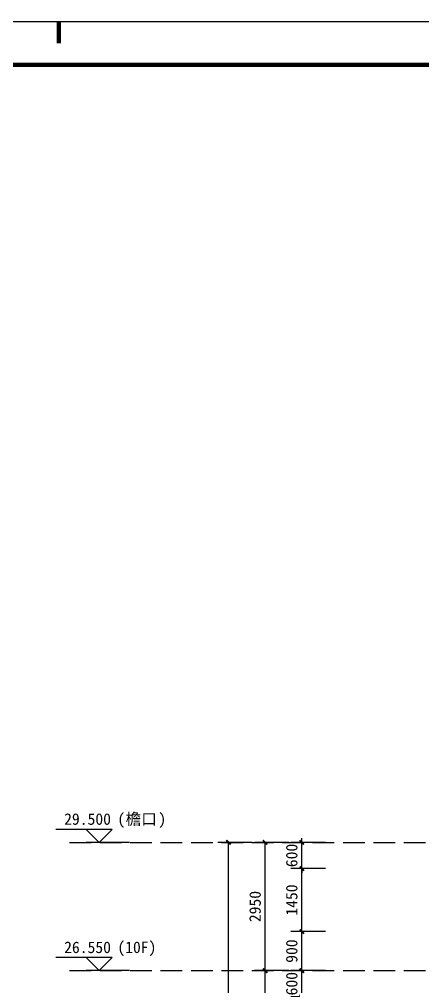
# Model space of a CAD drawing. Extents: x 646072 to 1012572, y -46617 to 16093.
# Drawn here: x 875464 to 884751, y -9370 to 12883 of the extents above; entities that cross this region are included whole.
import ezdxf

# ---------------------------------------------------------------- set-up
doc = ezdxf.new("R2010")
doc.units = 0
doc.header["$LTSCALE"] = 1000
doc.header["$MEASUREMENT"] = 0
for name, pattern in [('3#楼-HZS$0$3#楼-HZS$0$__DASH', [0.35, 0.25, -0.1]), ('3#楼-HZS$0$DOTE', [2.4200000000000004, 2, -0.2, 0.02, -0.2]), ('DASH', [0.35, 0.25, -0.1])]:
    doc.linetypes.add(name, pattern=pattern)
doc.layers.get('Defpoints').update_dxf_attribs({"color": 4, "linetype": 'DASH'})
for name, color, linetype in [('3#楼-HZS$0$3#楼-HZS$0$DIM_ELEV', 3, 'Continuous'), ('3#楼-HZS$0$3#楼-HZS$0$DOTE', 1, '3#楼-HZS$0$DOTE'), ('3#楼-HZS$0$3#楼-HZS$0$PUB_DIM', 3, 'Continuous'), ('3#楼-HZS$0$3#楼-HZS$0$PUB_TEXT', 7, 'Continuous'), ('A1-无手签$0$A-ANNO-TTLB', 7, 'Continuous')]:
    doc.layers.add(name, color=color, linetype=linetype)
doc.styles.add('3#楼-HZS$0$3#楼-HZS$0$_TCH_DIM', font='')
doc.styles.add('3#楼-HZS$0$3#楼-HZS$0$_TCH_DIM_T3', font='')
doc.styles.get('3#楼-HZS$0$3#楼-HZS$0$_TCH_DIM').set_extended_font_data('SimSun')
doc.styles.get('3#楼-HZS$0$3#楼-HZS$0$_TCH_DIM_T3').set_extended_font_data('SimSun')
doc.dimstyles.new('3#楼-HZS$0$3#楼-HZS$0$_TCH_ARCH&&100', dxfattribs={"dimtxt": 264.3459915611814, "dimasz": 100, "dimexe": 250, "dimexo": 300, "dimgap": 100, "dimtad": 1, "dimdec": 0, "dimzin": 0, "dimdsep": 46, "dimtxsty": '3#楼-HZS$0$3#楼-HZS$0$_TCH_DIM_T3', "dimblk": '3#楼-HZS$0$3#楼-HZS$0$_ArchTick', "dimcen": 0.09, "dimclrt": 7, "dimazin": 2, "dimtfac": 1, "dimtdec": 0, "dimtix": 1, "dimtmove": 2, "dimatfit": 3, "dimfxl": 100, "dimtolj": 1, "dimtzin": 0, "dimarcsym": 0})

# ---------------------------------------------------------------- blocks, each defined once
blk = doc.blocks.new('3#楼-HZS$0$3#楼-HZS$0$_ArchTick')
at = {"color": 0, "linetype": 'ByBlock', "const_width": 0.4}
blk.add_lwpolyline([(-0.5, -0.5), (0.5, 0.5)], dxfattribs=at)
blk = doc.blocks.new('*D758')
at = {"layer": '3#楼-HZS$0$3#楼-HZS$0$PUB_DIM', "color": 0, "lineweight": -2, "transparency": 16777216}
for p, q in [((881968.6388923905, -6051.78916667891), (881968.6388923905, -5951.78916667891)), ((882512.3204870594, -6051.78916667891), (881718.6388923905, -6051.78916667891)), ((881968.6388923905, -6651.78916667903), (881968.6388923905, -6051.78916667891)), ((882512.3204870594, -6651.78916667903), (881718.6388923905, -6651.78916667903)), ((881968.6388923905, -6651.78916667903), (881968.6388923905, -6751.78916667903))]:
    blk.add_line(p, q, dxfattribs=at)
at = {"layer": 'Defpoints', "color": 0, "transparency": 16777216}
for p in [(881968.6388923905, -6051.78916667891), (882812.3204870594, -6051.789166678909), (882812.3204870594, -6651.789166679029)]:
    blk.add_point(p, dxfattribs=at)
at = {"layer": '3#楼-HZS$0$3#楼-HZS$0$PUB_DIM', "color": 0, "lineweight": -2, "transparency": 16777216, "xscale": 100, "yscale": 100, "zscale": 100}
for p, rotation in [((881968.6388923905, -6051.78916667891), 270), ((881968.6388923905, -6651.78916667903), 90)]:
    blk.add_blockref('3#楼-HZS$0$3#楼-HZS$0$_ArchTick', p, dxfattribs=dict(at, rotation=rotation))
at = {"layer": '3#楼-HZS$0$3#楼-HZS$0$PUB_DIM', "color": 7, "transparency": 16777216, "insert": (881736.4658966097, -6351.789166679217), "char_height": 264.3459915611814, "attachment_point": 5, "rotation": 90, "style": '3#楼-HZS$0$3#楼-HZS$0$_TCH_DIM_T3'}
blk.add_mtext('\\A1;600', dxfattribs=at)
blk = doc.blocks.new('*D762')
at = {"layer": '3#楼-HZS$0$3#楼-HZS$0$PUB_DIM', "color": 0, "lineweight": -2, "transparency": 16777216}
for p, q in [((882512.3204870594, -6651.78916667903), (881718.6388923905, -6651.78916667903)), ((881968.6388923905, -8101.789166666894), (881968.6388923905, -6651.78916667903)), ((882512.3204870594, -8101.789166666894), (881718.6388923905, -8101.789166666894))]:
    blk.add_line(p, q, dxfattribs=at)
at = {"layer": 'Defpoints', "color": 0, "transparency": 16777216}
for p in [(881968.6388923905, -6651.78916667903), (882812.3204870594, -6651.789166679029), (882812.3204870594, -8101.789166666893)]:
    blk.add_point(p, dxfattribs=at)
at = {"layer": '3#楼-HZS$0$3#楼-HZS$0$PUB_DIM', "color": 0, "lineweight": -2, "transparency": 16777216, "xscale": 100, "yscale": 100, "zscale": 100}
for p, rotation in [((881968.6388923905, -6651.78916667903), 90), ((881968.6388923905, -8101.789166666894), 270)]:
    blk.add_blockref('3#楼-HZS$0$3#楼-HZS$0$_ArchTick', p, dxfattribs=dict(at, rotation=rotation))
at = {"layer": '3#楼-HZS$0$3#楼-HZS$0$PUB_DIM', "color": 7, "transparency": 16777216, "insert": (881736.4658966097, -7376.789166673209), "char_height": 264.3459915611814, "attachment_point": 5, "rotation": 90, "style": '3#楼-HZS$0$3#楼-HZS$0$_TCH_DIM_T3'}
blk.add_mtext('\\A1;1450', dxfattribs=at)
blk = doc.blocks.new('*D763')
at = {"layer": '3#楼-HZS$0$3#楼-HZS$0$PUB_DIM', "color": 0, "lineweight": -2, "transparency": 16777216}
for p, q in [((882512.3204870594, -8101.789166666894), (881718.6388923905, -8101.789166666894)), ((881968.6388923905, -9001.789166678911), (881968.6388923905, -8101.789166666894)), ((882512.3204870594, -9001.789166678911), (881718.6388923905, -9001.789166678911))]:
    blk.add_line(p, q, dxfattribs=at)
at = {"layer": 'Defpoints', "color": 0, "transparency": 16777216}
for p in [(881968.6388923905, -8101.789166666894), (882812.3204870594, -8101.789166666893), (882812.3204870594, -9001.789166678911)]:
    blk.add_point(p, dxfattribs=at)
at = {"layer": '3#楼-HZS$0$3#楼-HZS$0$PUB_DIM', "color": 0, "lineweight": -2, "transparency": 16777216, "xscale": 100, "yscale": 100, "zscale": 100}
for p, rotation in [((881968.6388923905, -8101.789166666894), 90), ((881968.6388923905, -9001.789166678911), 270)]:
    blk.add_blockref('3#楼-HZS$0$3#楼-HZS$0$_ArchTick', p, dxfattribs=dict(at, rotation=rotation))
at = {"layer": '3#楼-HZS$0$3#楼-HZS$0$PUB_DIM', "color": 7, "transparency": 16777216, "insert": (881736.4658966097, -8551.789166673152), "char_height": 264.3459915611814, "attachment_point": 5, "rotation": 90, "style": '3#楼-HZS$0$3#楼-HZS$0$_TCH_DIM_T3'}
blk.add_mtext('\\A1;900', dxfattribs=at)
blk = doc.blocks.new('*D764')
at = {"layer": '3#楼-HZS$0$3#楼-HZS$0$PUB_DIM', "color": 0, "lineweight": -2, "transparency": 16777216}
for p, q in [((882512.3204870594, -9001.789166678911), (881718.6388923905, -9001.789166678911)), ((881968.6388923905, -9001.789166678911), (881968.6388923905, -8901.789166678911)), ((881968.6388923905, -9601.802847745543), (881968.6388923905, -9001.789166678911)), ((882512.3204870594, -9601.802847745543), (881718.6388923905, -9601.802847745543)), ((881968.6388923905, -9601.802847745543), (881968.6388923905, -9701.802847745543))]:
    blk.add_line(p, q, dxfattribs=at)
at = {"layer": 'Defpoints', "color": 0, "transparency": 16777216}
for p in [(881968.6388923905, -9001.789166678911), (882812.3204870594, -9001.789166678911), (882812.3204870594, -9601.802847745543)]:
    blk.add_point(p, dxfattribs=at)
at = {"layer": '3#楼-HZS$0$3#楼-HZS$0$PUB_DIM', "color": 0, "lineweight": -2, "transparency": 16777216, "xscale": 100, "yscale": 100, "zscale": 100}
for p, rotation in [((881968.6388923905, -9001.789166678911), 270), ((881968.6388923905, -9601.802847745543), 90)]:
    blk.add_blockref('3#楼-HZS$0$3#楼-HZS$0$_ArchTick', p, dxfattribs=dict(at, rotation=rotation))
at = {"layer": '3#楼-HZS$0$3#楼-HZS$0$PUB_DIM', "color": 7, "transparency": 16777216, "insert": (881736.4658966097, -9301.796007212477), "char_height": 264.3459915611814, "attachment_point": 5, "rotation": 90, "style": '3#楼-HZS$0$3#楼-HZS$0$_TCH_DIM_T3'}
blk.add_mtext('\\A1;600', dxfattribs=at)
blk = doc.blocks.new('*D792')
at = {"layer": '3#楼-HZS$0$3#楼-HZS$0$PUB_DIM', "color": 0, "lineweight": -2, "transparency": 16777216}
for p, q in [((881668.6388923897, -6051.789166691249), (880874.9572977208, -6051.789166691249)), ((881124.9572977208, -9001.789166691236), (881124.9572977208, -6051.789166691249)), ((881668.6388923897, -9001.789166691236), (880874.9572977208, -9001.789166691236))]:
    blk.add_line(p, q, dxfattribs=at)
at = {"layer": 'Defpoints', "color": 0, "transparency": 16777216}
for p in [(881124.9572977208, -6051.789166691249), (881968.6388923897, -6051.789166691249), (881968.6388923897, -9001.789166691236)]:
    blk.add_point(p, dxfattribs=at)
at = {"layer": '3#楼-HZS$0$3#楼-HZS$0$PUB_DIM', "color": 0, "lineweight": -2, "transparency": 16777216, "xscale": 100, "yscale": 100, "zscale": 100}
for p, rotation in [((881124.9572977208, -6051.789166691249), 90), ((881124.9572977208, -9001.789166691236), 270)]:
    blk.add_blockref('3#楼-HZS$0$3#楼-HZS$0$_ArchTick', p, dxfattribs=dict(at, rotation=rotation))
at = {"layer": '3#楼-HZS$0$3#楼-HZS$0$PUB_DIM', "color": 7, "transparency": 16777216, "insert": (880892.78430194, -7526.789166691491), "char_height": 264.3459915611814, "attachment_point": 5, "rotation": 90, "style": '3#楼-HZS$0$3#楼-HZS$0$_TCH_DIM_T3'}
blk.add_mtext('\\A1;2950', dxfattribs=at)
blk = doc.blocks.new('*D793')
at = {"layer": '3#楼-HZS$0$3#楼-HZS$0$PUB_DIM', "color": 0, "lineweight": -2, "transparency": 16777216}
for p, q in [((881668.6388923897, -9001.789166691236), (880874.9572977208, -9001.789166691236)), ((881124.9572977208, -11951.78916669124), (881124.9572977208, -9001.789166691236)), ((881668.6388923897, -11951.78916669124), (880874.9572977208, -11951.78916669124))]:
    blk.add_line(p, q, dxfattribs=at)
at = {"layer": 'Defpoints', "color": 0, "transparency": 16777216}
for p in [(881124.9572977208, -9001.789166691236), (881968.6388923897, -9001.789166691236), (881968.6388923897, -11951.78916669124)]:
    blk.add_point(p, dxfattribs=at)
at = {"layer": '3#楼-HZS$0$3#楼-HZS$0$PUB_DIM', "color": 0, "lineweight": -2, "transparency": 16777216, "xscale": 100, "yscale": 100, "zscale": 100}
for p, rotation in [((881124.9572977208, -9001.789166691236), 90), ((881124.9572977208, -11951.78916669124), 270)]:
    blk.add_blockref('3#楼-HZS$0$3#楼-HZS$0$_ArchTick', p, dxfattribs=dict(at, rotation=rotation))
at = {"layer": '3#楼-HZS$0$3#楼-HZS$0$PUB_DIM', "color": 7, "transparency": 16777216, "insert": (880892.78430194, -10476.78916669149), "char_height": 264.3459915611814, "attachment_point": 5, "rotation": 90, "style": '3#楼-HZS$0$3#楼-HZS$0$_TCH_DIM_T3'}
blk.add_mtext('\\A1;2950', dxfattribs=at)
blk = doc.blocks.new('*D814')
at = {"layer": '3#楼-HZS$0$3#楼-HZS$0$PUB_DIM', "color": 0, "lineweight": -2, "transparency": 16777216}
for p, q in [((880824.9572977199, -6051.789166691249), (880031.275703051, -6051.789166691249)), ((880281.275703051, -35651.78916669126), (880281.275703051, -6051.789166691249)), ((880824.9572977199, -35651.78916669126), (880031.275703051, -35651.78916669126))]:
    blk.add_line(p, q, dxfattribs=at)
at = {"layer": 'Defpoints', "color": 0, "transparency": 16777216}
for p in [(880281.275703051, -6051.789166691249), (881124.9572977199, -6051.789166691249), (881124.9572977199, -35651.78916669126)]:
    blk.add_point(p, dxfattribs=at)
at = {"layer": '3#楼-HZS$0$3#楼-HZS$0$PUB_DIM', "color": 0, "lineweight": -2, "transparency": 16777216, "xscale": 100, "yscale": 100, "zscale": 100}
for p, rotation in [((880281.275703051, -6051.789166691249), 90), ((880281.275703051, -35651.78916669126), 270)]:
    blk.add_blockref('3#楼-HZS$0$3#楼-HZS$0$_ArchTick', p, dxfattribs=dict(at, rotation=rotation))
at = {"layer": '3#楼-HZS$0$3#楼-HZS$0$PUB_DIM', "color": 7, "transparency": 16777216, "insert": (880049.1027072702, -20851.7891666915), "char_height": 264.3459915611814, "attachment_point": 5, "rotation": 90, "style": '3#楼-HZS$0$3#楼-HZS$0$_TCH_DIM_T3'}
blk.add_mtext('\\A1;29600', dxfattribs=at)

msp = doc.modelspace()

# ---------------------------------------------------------------- linework, layer by layer
at = {"layer": '3#楼-HZS$0$3#楼-HZS$0$DIM_ELEV'}
for p, q in [((877601.6823080549, -5751.789166691247), (876305.682308055, -5751.789166691247)), ((877301.6823080549, -6051.789166691247), (877001.6823080549, -5751.789166691247)), ((877301.6823080549, -6051.789166691247), (877601.6823080549, -5751.789166691247)), ((878001.6823080549, -6051.789166691247), (877001.6823080549, -6051.789166691247)), ((877601.6823080549, -8701.789166691233), (876305.682308055, -8701.789166691233)), ((877301.6823080549, -9001.789166691233), (877001.6823080549, -8701.789166691233)), ((877301.6823080549, -9001.789166691233), (877601.6823080549, -8701.789166691233)), ((878001.6823080549, -9001.789166691233), (877001.6823080549, -9001.789166691233))]:
    msp.add_line(p, q, dxfattribs=at)
at = {"layer": '3#楼-HZS$0$3#楼-HZS$0$DOTE', "linetype": '3#楼-HZS$0$3#楼-HZS$0$__DASH', "ltscale": 2}
for p, q in [((876616.5072477827, -6051.789166691247), (909102.0890191564, -6051.789166691247)), ((876616.5072477827, -9001.789166691247), (909102.0890191564, -9001.789166691247))]:
    msp.add_line(p, q, dxfattribs=at)
at = {"layer": 'A1-无手签$0$A-ANNO-TTLB'}
msp.add_lwpolyline([(834321.9856656974, -46566.51289713772), (834321.9856656974, 12833.48710286229), (918421.9856656974, 12833.48710286229), (918421.9856656974, -46566.51289713772)], close=True, dxfattribs=at)
at = {"layer": 'A1-无手签$0$A-ANNO-TTLB', "const_width": 100}
msp.add_lwpolyline([(876371.9856656974, 12833.48710286229), (876371.9856656974, 12333.48710286229)], dxfattribs=at)
msp.add_lwpolyline([(836821.9856656974, -45566.51289713772), (917421.9856656974, -45566.51289713772), (917421.9856656974, 11833.48710286229), (836821.9856656974, 11833.48710286229)], close=True, dxfattribs=at)
at = {"layer": 'Defpoints'}
msp.add_lwpolyline([(910921.9856656974, 11833.48710286229), (873860.2474082669, 11833.48710286229), (873860.2474082669, -45566.51289713773), (910921.9856656974, -45566.51289713773)], close=True, dxfattribs=at)

# ---------------------------------------------------------------- texts
at = {"layer": '3#楼-HZS$0$3#楼-HZS$0$PUB_TEXT', "color": 7, "style": '3#楼-HZS$0$3#楼-HZS$0$_TCH_DIM'}
for s, p in [('29.500', (876494.8384261985, -5646.789166691247)), ('(', (877720.6190169158, -5646.789166691247)), ('檐口', (877909.6485527807, -5646.789166691247)), (')', (878665.7666962406, -5646.789166691247)), ('26.550', (876494.8384261985, -8596.789166691233)), ('(10F)', (877720.6190169158, -8596.789166691233))]:
    msp.add_text(s, height=264.3459915611814, dxfattribs=at).set_placement(p)

# ---------------------------------------------------------------- dimensions: what is measured, and where the dimension line sits
at = {"layer": '3#楼-HZS$0$3#楼-HZS$0$PUB_DIM'}
for p1, p2, distance, picture, middle in [((881124.9572977194, -35651.78916669125), (881124.9572977194, -6051.789166691247), 843.6815946684219, '*D814', (880049.1027072702, -20851.7891666915)), ((881968.6388923893, -9001.789166691233), (881968.6388923893, -6051.789166691247), 843.681594668422, '*D792', (880892.78430194, -7526.789166691491)), ((882812.320487059, -6651.789166679026), (882812.320487059, -6051.789166678907), 843.6815946684219, '*D758', (881736.4658966097, -6351.789166679217)), ((882812.320487059, -8101.789166666889), (882812.320487059, -6651.789166679026), 843.6815946684219, '*D762', (881736.4658966097, -7376.789166673209)), ((882812.320487059, -9001.789166678907), (882812.320487059, -8101.789166666889), 843.6815946684219, '*D763', (881736.4658966097, -8551.789166673152)), ((881968.6388923893, -11951.78916669123), (881968.6388923893, -9001.789166691233), 843.6815946684218, '*D793', (880892.78430194, -10476.78916669149)), ((882812.320487059, -9601.80284774554), (882812.320487059, -9001.789166678907), 843.6815946684219, '*D764', (881736.4658966097, -9301.796007212477))]:
    dim = msp.add_aligned_dim(p1=p1, p2=p2, distance=distance, dimstyle='3#楼-HZS$0$3#楼-HZS$0$_TCH_ARCH&&100', dxfattribs=at)
    dim.commit()
    dim.dimension.update_dxf_attribs({"geometry": picture, "text_midpoint": middle})

doc.saveas('drawing.dxf')
